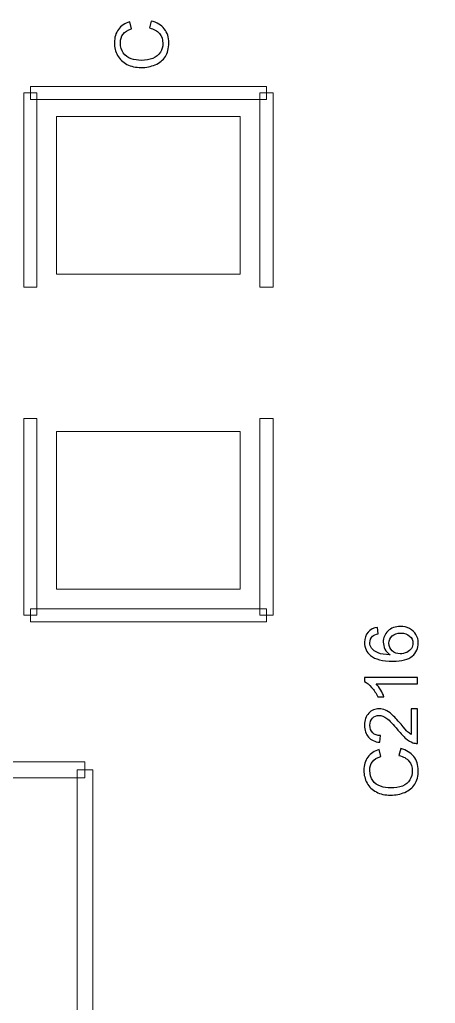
# Model space of a CAD drawing. Header units: millimetres. Extents: x -86 to 67, y -55 to 52.
# Drawn here: x 19.4 to 23.43, y -7.69 to 1.83 of the extents above; entities that cross this region are included whole.
import ezdxf

# ---------------------------------------------------------------- set-up
doc = ezdxf.new("R2010")
doc.units = ezdxf.units.MM
doc.header["$MEASUREMENT"] = 0
for name, color, linetype in [('BG_OUTLINE', 7, 'Continuous'), ('PG_SILKSCREEN_TOP', 7, 'Continuous'), ('PIN_TOP', 7, 'Continuous'), ('RD_SILKSCREEN_TOP', 7, 'Continuous')]:
    doc.layers.add(name, color=color, linetype=linetype)

msp = doc.modelspace()

# ---------------------------------------------------------------- linework, layer by layer
at = {"layer": 'BG_OUTLINE', "color": 3, "lineweight": 9}
msp.add_open_spline([(-60.0926, 34.7331), (-60.0926, 34.7331), (63.7724, 34.7331), (63.7724, 34.7331), (63.7724, 34.7331), (64.585, 34.7336), (65.3646, 34.4113), (65.9396, 33.837), (65.9396, 33.837), (66.5146, 33.2627), (66.8379, 32.4797), (66.8384, 31.667), (66.8384, 31.667), (66.8384, 31.667), (66.8412, -52.28), (66.8412, -52.28), (66.8412, -52.28), (66.8412, -52.28), (66.8384, -52.1933), (66.8384, -52.1933), (66.8384, -52.1933), (66.8389, -53.006), (66.5166, -53.7856), (65.9424, -54.3606), (65.9424, -54.3606), (65.3681, -54.9356), (64.585, -55.2589), (63.7724, -55.2594), (63.7724, -55.2594), (63.7724, -55.2594), (-60.1869, -55.2594), (-60.1869, -55.2594), (-60.1869, -55.2594), (-60.1869, -55.2594), (-60.0853, -55.2518), (-60.0853, -55.2518), (-60.0853, -55.2518), (-60.8979, -55.2523), (-61.6775, -54.9299), (-62.2525, -54.3557), (-62.2525, -54.3557), (-62.8275, -53.7814), (-63.1508, -52.9984), (-63.1513, -52.1857), (-63.1513, -52.1857), (-63.1513, -52.1857), (-63.1587, 31.667), (-63.1587, 31.667), (-63.1587, 31.667), (-63.1592, 32.4797), (-62.8369, 33.2593), (-62.2626, 33.8343), (-62.2626, 33.8343), (-61.6883, 34.4093), (-60.9053, 34.7326), (-60.0926, 34.7331)], degree=3, knots=[0, 0, 0, 0, 0.071429, 0.071429, 0.071429, 0.071429, 0.142857, 0.142857, 0.142857, 0.142857, 0.214286, 0.214286, 0.214286, 0.214286, 0.285714, 0.285714, 0.285714, 0.285714, 0.357143, 0.357143, 0.357143, 0.357143, 0.428571, 0.428571, 0.428571, 0.428571, 0.5, 0.5, 0.5, 0.5, 0.571429, 0.571429, 0.571429, 0.571429, 0.642857, 0.642857, 0.642857, 0.642857, 0.714286, 0.714286, 0.714286, 0.714286, 0.785714, 0.785714, 0.785714, 0.785714, 0.857143, 0.857143, 0.857143, 0.857143, 0.928571, 0.928571, 0.928571, 0.928571, 1, 1, 1, 1], dxfattribs=at)
at = {"layer": 'PG_SILKSCREEN_TOP', "color": 6, "lineweight": 9}
for points in [[(19.5082, 1.0524), (19.5082, 1.0524), (19.5082, 1.1794), (19.5082, 1.1794), (19.5082, 1.1794), (19.5082, 1.1794), (21.7942, 1.1794), (21.7942, 1.1794), (21.7942, 1.1794), (21.7942, 1.1794), (21.7942, 1.0524), (21.7942, 1.0524), (21.7942, 1.0524), (21.7942, 1.0524), (19.5082, 1.0524), (19.5082, 1.0524)], [(19.5717, -0.7637), (19.5717, -0.7637), (19.4447, -0.7637), (19.4447, -0.7637), (19.4447, -0.7637), (19.4447, -0.7637), (19.4447, 1.1159), (19.4447, 1.1159), (19.4447, 1.1159), (19.4447, 1.1159), (19.5717, 1.1159), (19.5717, 1.1159), (19.5717, 1.1159), (19.5717, 1.1159), (19.5717, -0.7637), (19.5717, -0.7637)], [(21.7307, 1.1159), (21.7307, 1.1159), (21.8577, 1.1159), (21.8577, 1.1159), (21.8577, 1.1159), (21.8577, 1.1159), (21.8577, -0.7637), (21.8577, -0.7637), (21.8577, -0.7637), (21.8577, -0.7637), (21.7307, -0.7637), (21.7307, -0.7637), (21.7307, -0.7637), (21.7307, -0.7637), (21.7307, 1.1159), (21.7307, 1.1159)], [(19.4447, -2.0337), (19.4447, -2.0337), (19.5717, -2.0337), (19.5717, -2.0337), (19.5717, -2.0337), (19.5717, -2.0337), (19.5717, -3.9387), (19.5717, -3.9387), (19.5717, -3.9387), (19.5717, -3.9387), (19.4447, -3.9387), (19.4447, -3.9387), (19.4447, -3.9387), (19.4447, -3.9387), (19.4447, -2.0337), (19.4447, -2.0337)], [(21.8577, -3.9387), (21.8577, -3.9387), (21.7307, -3.9387), (21.7307, -3.9387), (21.7307, -3.9387), (21.7307, -3.9387), (21.7307, -2.0337), (21.7307, -2.0337), (21.7307, -2.0337), (21.7307, -2.0337), (21.8577, -2.0337), (21.8577, -2.0337), (21.8577, -2.0337), (21.8577, -2.0337), (21.8577, -3.9387), (21.8577, -3.9387)], [(19.5082, -4.0022), (19.5082, -4.0022), (19.5082, -3.8752), (19.5082, -3.8752), (19.5082, -3.8752), (19.5082, -3.8752), (21.7942, -3.8752), (21.7942, -3.8752), (21.7942, -3.8752), (21.7942, -3.8752), (21.7942, -4.0022), (21.7942, -4.0022), (21.7942, -4.0022), (21.7942, -4.0022), (19.5082, -4.0022), (19.5082, -4.0022)], [(20.0362, -5.3578), (20.0362, -5.3578), (20.0362, -5.5102), (20.0362, -5.5102), (20.0362, -5.5102), (20.0362, -5.5102), (3.4683, -5.5102), (3.4683, -5.5102), (3.4683, -5.5102), (3.4683, -5.5102), (3.4683, -5.3578), (3.4683, -5.3578), (3.4683, -5.3578), (3.4683, -5.3578), (20.0362, -5.3578), (20.0362, -5.3578)], [(20.1124, -22.4342), (20.1124, -22.4342), (19.96, -22.4342), (19.96, -22.4342), (19.96, -22.4342), (19.96, -22.4342), (19.96, -5.434), (19.96, -5.434), (19.96, -5.434), (19.96, -5.434), (20.1124, -5.434), (20.1124, -5.434), (20.1124, -5.434), (20.1124, -5.434), (20.1124, -22.4342), (20.1124, -22.4342)]]:
    msp.add_open_spline(points, degree=3, knots=[0, 0, 0, 0, 0.25, 0.25, 0.25, 0.25, 0.5, 0.5, 0.5, 0.5, 0.75, 0.75, 0.75, 0.75, 1, 1, 1, 1], dxfattribs=at)
at = {"layer": 'PIN_TOP', "lineweight": 9}
for points in [[(21.5402, -0.6367), (21.5402, -0.6367), (19.7622, -0.6367), (19.7622, -0.6367), (19.7622, -0.6367), (19.7622, -0.6367), (19.7622, 0.8873), (19.7622, 0.8873), (19.7622, 0.8873), (19.7622, 0.8873), (21.5402, 0.8873), (21.5402, 0.8873), (21.5402, 0.8873), (21.5402, 0.8873), (21.5402, -0.6367), (21.5402, -0.6367)], [(21.5402, -3.6847), (21.5402, -3.6847), (19.7622, -3.6847), (19.7622, -3.6847), (19.7622, -3.6847), (19.7622, -3.6847), (19.7622, -2.1607), (19.7622, -2.1607), (19.7622, -2.1607), (19.7622, -2.1607), (21.5402, -2.1607), (21.5402, -2.1607), (21.5402, -2.1607), (21.5402, -2.1607), (21.5402, -3.6847), (21.5402, -3.6847)]]:
    msp.add_open_spline(points, degree=3, knots=[0, 0, 0, 0, 0.25, 0.25, 0.25, 0.25, 0.5, 0.5, 0.5, 0.5, 0.75, 0.75, 0.75, 0.75, 1, 1, 1, 1], dxfattribs=at)
at = {"layer": 'RD_SILKSCREEN_TOP', "color": 8}
for points, knots in [([(20.6616, 1.7448), (20.6616, 1.7448), (20.6787, 1.8122), (20.6787, 1.8122), (20.6787, 1.8122), (20.7339, 1.7981), (20.7761, 1.7726), (20.8053, 1.736), (20.8053, 1.736), (20.8343, 1.6993), (20.8488, 1.6544), (20.8488, 1.6013), (20.8488, 1.6013), (20.8488, 1.5465), (20.8376, 1.5019), (20.8153, 1.4675), (20.8153, 1.4675), (20.7929, 1.4331), (20.7606, 1.4069), (20.7182, 1.389), (20.7182, 1.389), (20.6758, 1.3711), (20.6303, 1.3621), (20.5817, 1.3621), (20.5817, 1.3621), (20.5287, 1.3621), (20.4825, 1.3722), (20.443, 1.3925), (20.443, 1.3925), (20.4035, 1.4128), (20.3736, 1.4416), (20.353, 1.479), (20.353, 1.479), (20.3325, 1.5164), (20.3223, 1.5575), (20.3223, 1.6024), (20.3223, 1.6024), (20.3223, 1.6534), (20.3353, 1.6962), (20.3612, 1.7309), (20.3612, 1.7309), (20.3872, 1.7656), (20.4236, 1.7898), (20.4706, 1.8034), (20.4706, 1.8034), (20.4706, 1.8034), (20.4863, 1.7372), (20.4863, 1.7372), (20.4863, 1.7372), (20.4492, 1.7253), (20.4223, 1.7083), (20.4053, 1.6857), (20.4053, 1.6857), (20.3884, 1.6633), (20.38, 1.6351), (20.38, 1.601), (20.38, 1.601), (20.38, 1.5619), (20.3893, 1.5293), (20.408, 1.503), (20.408, 1.503), (20.4269, 1.4766), (20.452, 1.4582), (20.4837, 1.4476), (20.4837, 1.4476), (20.5152, 1.4369), (20.5478, 1.4316), (20.5813, 1.4316), (20.5813, 1.4316), (20.6247, 1.4316), (20.6624, 1.4379), (20.6948, 1.4504), (20.6948, 1.4504), (20.727, 1.4631), (20.7512, 1.4827), (20.7672, 1.5094), (20.7672, 1.5094), (20.7832, 1.536), (20.7911, 1.5648), (20.7911, 1.5959), (20.7911, 1.5959), (20.7911, 1.6336), (20.7802, 1.6655), (20.7585, 1.6917), (20.7585, 1.6917), (20.7367, 1.7179), (20.7044, 1.7355), (20.6616, 1.7448)], [0, 0, 0, 0, 0.045455, 0.045455, 0.045455, 0.045455, 0.090909, 0.090909, 0.090909, 0.090909, 0.136364, 0.136364, 0.136364, 0.136364, 0.181818, 0.181818, 0.181818, 0.181818, 0.227273, 0.227273, 0.227273, 0.227273, 0.272727, 0.272727, 0.272727, 0.272727, 0.318182, 0.318182, 0.318182, 0.318182, 0.363636, 0.363636, 0.363636, 0.363636, 0.409091, 0.409091, 0.409091, 0.409091, 0.454545, 0.454545, 0.454545, 0.454545, 0.5, 0.5, 0.5, 0.5, 0.545455, 0.545455, 0.545455, 0.545455, 0.590909, 0.590909, 0.590909, 0.590909, 0.636364, 0.636364, 0.636364, 0.636364, 0.681818, 0.681818, 0.681818, 0.681818, 0.727273, 0.727273, 0.727273, 0.727273, 0.772727, 0.772727, 0.772727, 0.772727, 0.818182, 0.818182, 0.818182, 0.818182, 0.863636, 0.863636, 0.863636, 0.863636, 0.909091, 0.909091, 0.909091, 0.909091, 0.954545, 0.954545, 0.954545, 0.954545, 1, 1, 1, 1]), ([(22.871, -4.0557), (22.871, -4.0557), (22.8759, -4.1178), (22.8759, -4.1178), (22.8759, -4.1178), (22.8513, -4.1234), (22.8334, -4.1312), (22.8224, -4.1414), (22.8224, -4.1414), (22.8045, -4.1583), (22.7956, -4.1792), (22.7956, -4.204), (22.7956, -4.204), (22.7956, -4.2239), (22.8012, -4.2413), (22.8123, -4.2564), (22.8123, -4.2564), (22.8267, -4.276), (22.8476, -4.2916), (22.8751, -4.3029), (22.8751, -4.3029), (22.9026, -4.3142), (22.9419, -4.3201), (22.9928, -4.3206), (22.9928, -4.3206), (22.97, -4.3055), (22.9529, -4.2872), (22.9418, -4.2654), (22.9418, -4.2654), (22.9307, -4.2437), (22.9252, -4.2208), (22.9252, -4.197), (22.9252, -4.197), (22.9252, -4.1552), (22.9405, -4.1198), (22.9712, -4.0905), (22.9712, -4.0905), (23.0019, -4.0612), (23.0414, -4.0466), (23.09, -4.0466), (23.09, -4.0466), (23.1221, -4.0466), (23.1517, -4.0535), (23.1792, -4.0673), (23.1792, -4.0673), (23.2066, -4.081), (23.2277, -4.1), (23.2422, -4.1241), (23.2422, -4.1241), (23.2568, -4.1481), (23.2641, -4.1754), (23.2641, -4.206), (23.2641, -4.206), (23.2641, -4.2581), (23.245, -4.3006), (23.2066, -4.3334), (23.2066, -4.3334), (23.1683, -4.3664), (23.1051, -4.3827), (23.0171, -4.3827), (23.0171, -4.3827), (22.9188, -4.3827), (22.8473, -4.3646), (22.8026, -4.3282), (22.8026, -4.3282), (22.7637, -4.2965), (22.7442, -4.2539), (22.7442, -4.2001), (22.7442, -4.2001), (22.7442, -4.1601), (22.7554, -4.1273), (22.7779, -4.1017), (22.7779, -4.1017), (22.8004, -4.0761), (22.8314, -4.0608), (22.871, -4.0557)], [0, 0, 0, 0, 0.052632, 0.052632, 0.052632, 0.052632, 0.105263, 0.105263, 0.105263, 0.105263, 0.157895, 0.157895, 0.157895, 0.157895, 0.210526, 0.210526, 0.210526, 0.210526, 0.263158, 0.263158, 0.263158, 0.263158, 0.315789, 0.315789, 0.315789, 0.315789, 0.368421, 0.368421, 0.368421, 0.368421, 0.421053, 0.421053, 0.421053, 0.421053, 0.473684, 0.473684, 0.473684, 0.473684, 0.526316, 0.526316, 0.526316, 0.526316, 0.578947, 0.578947, 0.578947, 0.578947, 0.631579, 0.631579, 0.631579, 0.631579, 0.684211, 0.684211, 0.684211, 0.684211, 0.736842, 0.736842, 0.736842, 0.736842, 0.789474, 0.789474, 0.789474, 0.789474, 0.842105, 0.842105, 0.842105, 0.842105, 0.894737, 0.894737, 0.894737, 0.894737, 0.947368, 0.947368, 0.947368, 0.947368, 1, 1, 1, 1]), ([(23.0904, -4.3109), (23.112, -4.3109), (23.1326, -4.3063), (23.1523, -4.2971), (23.1523, -4.2971), (23.172, -4.288), (23.1869, -4.2752), (23.1972, -4.2588), (23.1972, -4.2588), (23.2075, -4.2424), (23.2127, -4.2251), (23.2127, -4.207), (23.2127, -4.207), (23.2127, -4.1806), (23.2021, -4.158), (23.1807, -4.139), (23.1807, -4.139), (23.1594, -4.12), (23.1305, -4.1106), (23.094, -4.1106), (23.094, -4.1106), (23.0588, -4.1106), (23.031, -4.1199), (23.0107, -4.1387), (23.0107, -4.1387), (22.9905, -4.1574), (22.9804, -4.181), (22.9804, -4.2094), (22.9804, -4.2094), (22.9804, -4.2377), (22.9905, -4.2617), (23.0107, -4.2814), (23.0107, -4.2814), (23.031, -4.301), (23.0576, -4.3109), (23.0904, -4.3109)], [0, 0, 0, 0, 0.111111, 0.111111, 0.111111, 0.111111, 0.222222, 0.222222, 0.222222, 0.222222, 0.333333, 0.333333, 0.333333, 0.333333, 0.444444, 0.444444, 0.444444, 0.444444, 0.555556, 0.555556, 0.555556, 0.555556, 0.666667, 0.666667, 0.666667, 0.666667, 0.777778, 0.777778, 0.777778, 0.777778, 0.888889, 0.888889, 0.888889, 0.888889, 1, 1, 1, 1]), ([(23.2554, -4.5401), (23.2554, -4.5401), (23.2554, -4.6025), (23.2554, -4.6025), (23.2554, -4.6025), (23.2554, -4.6025), (22.8571, -4.6025), (22.8571, -4.6025), (22.8571, -4.6025), (22.8715, -4.6176), (22.8858, -4.6373), (22.9002, -4.6617), (22.9002, -4.6617), (22.9145, -4.6862), (22.9253, -4.7082), (22.9324, -4.7276), (22.9324, -4.7276), (22.9324, -4.7276), (22.8721, -4.7276), (22.8721, -4.7276), (22.8721, -4.7276), (22.8556, -4.6926), (22.8357, -4.662), (22.8123, -4.6359), (22.8123, -4.6359), (22.7889, -4.6098), (22.7662, -4.5912), (22.7442, -4.5803), (22.7442, -4.5803), (22.7442, -4.5803), (22.7442, -4.5401), (22.7442, -4.5401), (22.7442, -4.5401), (22.7442, -4.5401), (23.2554, -4.5401), (23.2554, -4.5401)], [0, 0, 0, 0, 0.111111, 0.111111, 0.111111, 0.111111, 0.222222, 0.222222, 0.222222, 0.222222, 0.333333, 0.333333, 0.333333, 0.333333, 0.444444, 0.444444, 0.444444, 0.444444, 0.555556, 0.555556, 0.555556, 0.555556, 0.666667, 0.666667, 0.666667, 0.666667, 0.777778, 0.777778, 0.777778, 0.777778, 0.888889, 0.888889, 0.888889, 0.888889, 1, 1, 1, 1]), ([(23.1953, -4.8424), (23.1953, -4.8424), (23.2554, -4.8424), (23.2554, -4.8424), (23.2554, -4.8424), (23.2554, -4.8424), (23.2554, -5.1789), (23.2554, -5.1789), (23.2554, -5.1789), (23.2403, -5.1794), (23.2259, -5.177), (23.212, -5.1717), (23.212, -5.1717), (23.189, -5.1632), (23.1665, -5.1494), (23.1442, -5.1306), (23.1442, -5.1306), (23.1221, -5.1116), (23.0963, -5.0843), (23.0672, -5.0488), (23.0672, -5.0488), (23.0218, -4.9934), (22.9859, -4.956), (22.9593, -4.9365), (22.9593, -4.9365), (22.9329, -4.9171), (22.9077, -4.9074), (22.8842, -4.9074), (22.8842, -4.9074), (22.8594, -4.9074), (22.8385, -4.9163), (22.8214, -4.9339), (22.8214, -4.9339), (22.8045, -4.9517), (22.796, -4.9748), (22.796, -5.0033), (22.796, -5.0033), (22.796, -5.0334), (22.805, -5.0574), (22.8231, -5.0754), (22.8231, -5.0754), (22.8411, -5.0936), (22.8661, -5.1027), (22.898, -5.1029), (22.898, -5.1029), (22.898, -5.1029), (22.8915, -5.1672), (22.8915, -5.1672), (22.8915, -5.1672), (22.8435, -5.1628), (22.807, -5.1462), (22.7819, -5.1175), (22.7819, -5.1175), (22.7567, -5.0888), (22.7442, -5.0502), (22.7442, -5.0018), (22.7442, -5.0018), (22.7442, -4.953), (22.7578, -4.9144), (22.7848, -4.8859), (22.7848, -4.8859), (22.812, -4.8573), (22.8455, -4.8431), (22.8856, -4.8431), (22.8856, -4.8431), (22.906, -4.8431), (22.926, -4.8473), (22.9457, -4.8557), (22.9457, -4.8557), (22.9653, -4.864), (22.9861, -4.8779), (23.0078, -4.8972), (23.0078, -4.8972), (23.0296, -4.9165), (23.0595, -4.9486), (23.0974, -4.9935), (23.0974, -4.9935), (23.1289, -5.031), (23.1503, -5.0551), (23.1615, -5.0657), (23.1615, -5.0657), (23.1727, -5.0764), (23.1839, -5.0852), (23.1953, -5.0922), (23.1953, -5.0922), (23.1953, -5.0922), (23.1953, -4.8424), (23.1953, -4.8424)], [0, 0, 0, 0, 0.045455, 0.045455, 0.045455, 0.045455, 0.090909, 0.090909, 0.090909, 0.090909, 0.136364, 0.136364, 0.136364, 0.136364, 0.181818, 0.181818, 0.181818, 0.181818, 0.227273, 0.227273, 0.227273, 0.227273, 0.272727, 0.272727, 0.272727, 0.272727, 0.318182, 0.318182, 0.318182, 0.318182, 0.363636, 0.363636, 0.363636, 0.363636, 0.409091, 0.409091, 0.409091, 0.409091, 0.454545, 0.454545, 0.454545, 0.454545, 0.5, 0.5, 0.5, 0.5, 0.545455, 0.545455, 0.545455, 0.545455, 0.590909, 0.590909, 0.590909, 0.590909, 0.636364, 0.636364, 0.636364, 0.636364, 0.681818, 0.681818, 0.681818, 0.681818, 0.727273, 0.727273, 0.727273, 0.727273, 0.772727, 0.772727, 0.772727, 0.772727, 0.818182, 0.818182, 0.818182, 0.818182, 0.863636, 0.863636, 0.863636, 0.863636, 0.909091, 0.909091, 0.909091, 0.909091, 0.954545, 0.954545, 0.954545, 0.954545, 1, 1, 1, 1]), ([(23.0769, -5.296), (23.0769, -5.296), (23.094, -5.2286), (23.094, -5.2286), (23.094, -5.2286), (23.1492, -5.2427), (23.1914, -5.2682), (23.2206, -5.3048), (23.2206, -5.3048), (23.2496, -5.3415), (23.2641, -5.3864), (23.2641, -5.4395), (23.2641, -5.4395), (23.2641, -5.4943), (23.2529, -5.5389), (23.2306, -5.5733), (23.2306, -5.5733), (23.2082, -5.6077), (23.1759, -5.6339), (23.1335, -5.6518), (23.1335, -5.6518), (23.0911, -5.6697), (23.0456, -5.6787), (22.997, -5.6787), (22.997, -5.6787), (22.944, -5.6787), (22.8978, -5.6686), (22.8583, -5.6483), (22.8583, -5.6483), (22.8188, -5.628), (22.7889, -5.5992), (22.7683, -5.5618), (22.7683, -5.5618), (22.7478, -5.5244), (22.7376, -5.4833), (22.7376, -5.4384), (22.7376, -5.4384), (22.7376, -5.3874), (22.7506, -5.3446), (22.7765, -5.3099), (22.7765, -5.3099), (22.8025, -5.2752), (22.8389, -5.251), (22.8859, -5.2374), (22.8859, -5.2374), (22.8859, -5.2374), (22.9016, -5.3036), (22.9016, -5.3036), (22.9016, -5.3036), (22.8645, -5.3155), (22.8376, -5.3325), (22.8206, -5.3551), (22.8206, -5.3551), (22.8037, -5.3775), (22.7953, -5.4057), (22.7953, -5.4398), (22.7953, -5.4398), (22.7953, -5.4789), (22.8046, -5.5115), (22.8233, -5.5378), (22.8233, -5.5378), (22.8422, -5.5642), (22.8673, -5.5826), (22.899, -5.5932), (22.899, -5.5932), (22.9305, -5.6039), (22.9631, -5.6092), (22.9966, -5.6092), (22.9966, -5.6092), (23.04, -5.6092), (23.0777, -5.6029), (23.1101, -5.5904), (23.1101, -5.5904), (23.1423, -5.5777), (23.1665, -5.5581), (23.1825, -5.5314), (23.1825, -5.5314), (23.1985, -5.5048), (23.2064, -5.476), (23.2064, -5.4449), (23.2064, -5.4449), (23.2064, -5.4072), (23.1955, -5.3753), (23.1738, -5.3491), (23.1738, -5.3491), (23.152, -5.3229), (23.1197, -5.3053), (23.0769, -5.296)], [0, 0, 0, 0, 0.045455, 0.045455, 0.045455, 0.045455, 0.090909, 0.090909, 0.090909, 0.090909, 0.136364, 0.136364, 0.136364, 0.136364, 0.181818, 0.181818, 0.181818, 0.181818, 0.227273, 0.227273, 0.227273, 0.227273, 0.272727, 0.272727, 0.272727, 0.272727, 0.318182, 0.318182, 0.318182, 0.318182, 0.363636, 0.363636, 0.363636, 0.363636, 0.409091, 0.409091, 0.409091, 0.409091, 0.454545, 0.454545, 0.454545, 0.454545, 0.5, 0.5, 0.5, 0.5, 0.545455, 0.545455, 0.545455, 0.545455, 0.590909, 0.590909, 0.590909, 0.590909, 0.636364, 0.636364, 0.636364, 0.636364, 0.681818, 0.681818, 0.681818, 0.681818, 0.727273, 0.727273, 0.727273, 0.727273, 0.772727, 0.772727, 0.772727, 0.772727, 0.818182, 0.818182, 0.818182, 0.818182, 0.863636, 0.863636, 0.863636, 0.863636, 0.909091, 0.909091, 0.909091, 0.909091, 0.954545, 0.954545, 0.954545, 0.954545, 1, 1, 1, 1])]:
    msp.add_open_spline(points, degree=3, knots=knots, dxfattribs=at)

doc.saveas('drawing.dxf')
